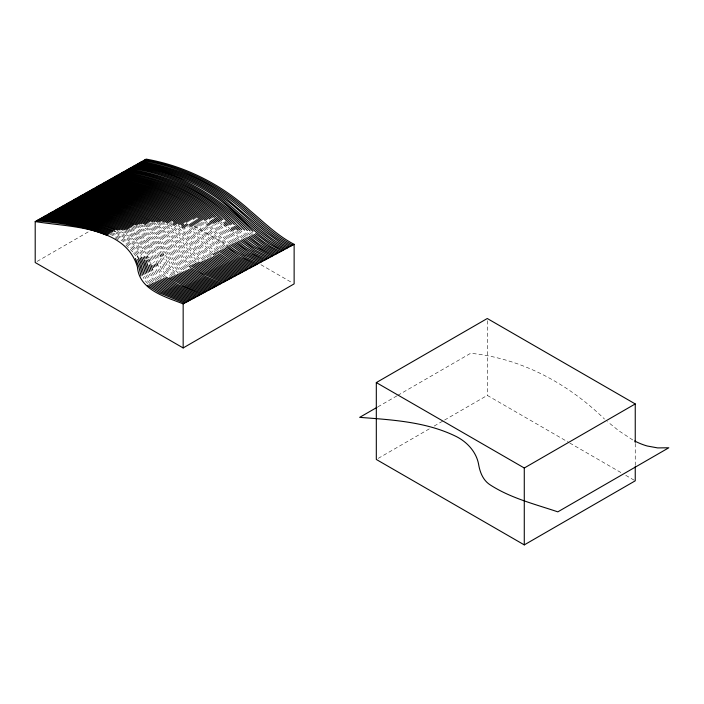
<?xml version="1.0" encoding="UTF-8"?>
<svg xmlns="http://www.w3.org/2000/svg" width="704" height="704" viewBox="0 0 704 704"><rect width="100%" height="100%" fill="white"/><g stroke="black" fill="none" stroke-linecap="round" stroke-linejoin="round"><path stroke-width="0.53" stroke-dasharray="3.52 2.64" d="M37.101 261.422L89.258 231.308M377.89 406.85L396.959 395.842M397.83 395.34L470.65 353.294C521.699 358.354 568.181 383.671 604.516 419.091M378.215 458.366L429.431 428.798M434.174 426.061L443.661 420.587M444.602 420.033L487.282 395.393L568.858 442.49M120.886 231.669C131.19 236.658 140.73 244.05 146.397 254.179M117.788 231.484C128.832 236.5 139.216 244.13 145.147 254.936M116.31 232.065C127.459 237.09 138.002 244.737 143.898 255.702M116.072 233.235C126.87 238.216 137.007 245.775 142.657 256.467M112.35 232.751C123.728 237.767 134.842 245.133 140.888 256.335M111.241 233.517C121.695 238.128 131.806 244.649 138.116 254.408M110.132 234.274C120.56 238.876 130.671 245.388 136.91 255.174M141.539 225.166C162.492 233.948 165.933 257.77 181.262 271.603M139.577 225.438C161.181 234.177 164.261 258.174 179.687 272.29M137.606 225.711C148.922 231.818 158.462 241.243 164.243 252.771M135.643 225.975C146.942 231.986 156.684 241.164 162.448 252.666M194.542 226.38L227.735 245.546M260.938 264.713L292.23 282.779M569.8 443.036L621.966 473.15M625.759 475.341L635.246 480.814M133.681 226.248C145.262 232.311 155.364 241.578 161.128 253.422M132.572 227.014C144.109 233.05 154.176 242.317 159.808 254.179M131.463 227.77L141.68 234.282L149.609 241.56L157.186 252.366L165.202 268.805L171.82 275.73M131.208 229.029L140.545 235.048L148.438 242.326L155.901 253.123L163.68 269.509L170.254 276.417M129.254 229.302L139.418 235.814L147.259 243.1L154.616 253.889L162.158 270.222L167.094 275.818M128.146 230.058C141.68 236.87 152.363 248.873 157.027 263.331M126.183 230.331C139.251 236.896 150.198 248.028 154.871 262.046M125.083 231.088C138.09 237.635 149.01 248.758 153.49 262.794M123.974 231.854C136.928 238.374 147.822 249.489 152.108 263.542M632.755 439.956L618.966 430.892L607.578 421.705M115.122 237.943L120.164 240.918M153.683 222.57C167.27 230.727 175.428 244.508 183.489 257.611A27.518 15.884 60 0 0 188.496 263.507M151.686 222.746C169.444 231.933 175.226 252.006 188.355 265.505M149.697 222.922C169.066 232.311 173.853 254.918 189.121 268.162M148.579 223.678C167.913 233.006 172.374 255.658 187.546 268.849M147.462 224.444C166.751 233.71 170.896 256.406 185.979 269.535M146.353 225.21C165.598 234.406 169.409 257.154 184.404 270.222M144.373 225.386C164.094 234.458 167.781 257.594 182.829 270.908M162.395 222.473C177.549 232.179 183.568 250.008 196.187 262.046M160.486 222.64C176 232.311 181.931 250.483 194.621 262.733M158.576 222.807C170.949 231.088 178.57 243.989 186.481 256.186A29.744 17.178 60 0 0 191.62 262.117L193.054 263.428M157.45 223.573C169.743 231.818 177.232 244.71 184.985 256.898A28.609 16.518 60 0 0 190.054 262.812L191.488 264.123M178.112 272.976L171.283 265.971L164.657 253.598M174.97 274.349L168.238 267.388L163.143 257.567M173.395 275.035L166.725 268.092L161.762 258.315M251.39 232.082L252.666 233.191M170.799 222.42L172.207 223.634M249.85 232.786L251.75 234.441M250.202 235.136L245.819 231.238M169.646 223.186C183.11 233.209 189.191 249.691 201.617 260.63M248.019 235.286L244.297 231.95M246.47 235.99L240.363 230.393M169.189 224.567C182.178 234.494 187.898 250.677 200.05 261.325M245.538 237.23L238.867 231.106M243.778 237.75L235.814 230.296M211.842 255.121L204.442 247.588L187.378 226.741M166.654 224.11C180.048 233.922 185.821 250.272 197.754 261.351M211.033 256.494L202.946 248.301L187.546 228.967M242.22 238.445L234.335 231.018M209.466 257.18L201.45 249.014L186.296 229.733M207.9 257.875L199.954 249.735L183.691 229.029M205.577 257.893L198.458 250.448L182.459 229.794M239.122 239.835L231.378 232.461M204.758 259.248C193.433 249.568 187.458 235.242 176.229 225.43M237.565 240.539L224.699 227.832M203.192 259.943C191.937 250.316 186.182 235.972 175.05 226.195M236.016 241.234L217.554 222.605M234.458 241.93L216.225 223.353M125.902 244.992L133.144 252.296M232.91 242.625L214.887 224.11M231.352 243.329L213.558 224.866M229.803 244.024L212.221 225.614M188.496 263.507L189.922 264.81M225.139 246.118L202.699 222.042M239.052 237.697L232.857 231.739M224.338 247.509L200.728 222.068M222.781 248.204L199.47 222.834M221.223 248.899L198.211 223.59M174.944 272.369L169.761 266.675L164.525 256.819M218.935 248.908L196.962 224.356M218.108 250.29L195.703 225.122M216.55 250.985L210.434 244.719L194.445 225.878M165.528 276.514L160.635 270.934L157.802 265.294M163.953 277.2L160.415 273.478L157.15 267.934M161.744 277.27L158.875 274.182L155.681 268.655M211.878 253.079L205.938 246.866L190.678 228.166M160.82 278.582L157.335 274.877L154.211 269.377M178.165 225.394L180.435 227.603M159.245 279.268L155.786 275.581L153.56 271.946M157.678 279.963L154.246 276.285L152.055 272.659M156.112 280.65L152.706 276.989L150.559 273.381M153.912 280.729L149.063 274.094M152.97 282.031L149.626 278.388L147.567 274.806M151.404 282.726L148.078 279.092L146.071 275.528M149.838 283.413L146.538 279.796L144.575 276.241M147.655 283.492L144.998 280.491L143.079 276.962M205.964 221.25L207.442 222.728M204.688 222.015L206.149 223.485M220.942 221.822L222.376 223.282M228.281 227.128L229.812 228.686M230.622 231.713L226.107 227.093M219.595 222.57L222.438 225.482M188.61 225.975L190.036 227.445M210.892 226.371L226.714 243.311A71.843 41.483 60 0 0 228.246 244.728M193.855 227.374L210.83 247.544A52.606 30.369 60 0 0 214.993 251.68M209.563 227.128L225.174 244.006A69.511 40.128 60 0 0 226.697 245.432M191.937 227.41L209.317 248.248A50.714 29.278 60 0 0 212.714 251.706M133.654 253.026L135.696 255.939M149.873 261.87L150.445 263.481M635.246 443.476L635.246 465.441M487.282 320.707L487.282 395.393"/><path stroke-width="1.06" d="M183.163 347.943L294.131 283.879L294.131 244.332C277.552 235.752 264.141 222.499 250.017 210.558C220.994 184.184 184.862 165.924 146.168 159.113L35.2 221.549L35.2 262.522L183.163 347.943L183.163 303.873L294.131 244.332M635.246 466.541L635.246 480.814L524.278 544.887L376.314 459.466L376.314 382.58L487.282 318.507L635.246 403.938L635.246 442.376M377.018 407.352L359.682 417.358C392.454 419.883 426.765 421.775 456.685 436.735C467.35 442.27 476.212 451.942 478.544 463.98C479.855 472.129 483.032 480.445 490.371 485.003C510.858 498.203 534.961 504.17 557.832 511.852L668.8 447.779L657.65 447.911L647.266 446.01A90.992 52.536 60 0 1 634.647 440.968M376.314 382.58L524.278 468.002L635.246 403.938M35.2 221.549C69.106 227.339 125.462 225.72 137.43 267.045C139.278 290.048 165.396 296.789 183.163 303.873M37.937 220.009C61.75 222.244 85.888 225.438 108.152 234.617M36.573 220.783C60.465 223.01 84.691 226.178 107.043 235.382M40.682 218.469C64.319 220.722 88.273 223.96 110.37 233.103M39.31 219.243C63.034 221.487 87.085 224.699 109.261 233.86M43.419 216.929C66.889 219.199 90.658 222.482 112.587 231.581M42.046 217.694C65.604 219.965 89.47 223.221 111.478 232.338M46.156 215.389C69.458 217.677 93.051 221.012 114.814 230.058M44.792 216.154C68.772 218.566 93.21 221.813 115.438 231.651M47.529 214.614C71.43 217.061 95.788 220.361 117.902 230.243M50.274 213.074C75.055 215.679 100.443 219.155 123.094 230.146M48.902 213.84C73.066 216.357 97.742 219.692 120.006 229.962M53.011 211.534C78.346 214.21 104.298 217.95 127.292 229.566M51.638 212.3C76.701 214.949 102.37 218.539 125.198 229.856M55.748 209.986C80.916 212.687 106.665 216.506 129.51 228.043M54.384 210.76C79.631 213.453 105.486 217.228 128.401 228.8M57.121 209.22C82.201 211.93 107.853 215.776 130.618 227.278M59.858 207.68C84.77 210.408 110.229 214.333 132.827 225.755M58.494 208.446C83.486 211.174 109.041 215.054 131.718 226.521M62.603 206.131C87.947 209.026 114.013 212.978 136.752 225.218M61.23 206.906C86.064 209.651 111.408 213.602 133.936 224.998M63.967 205.366C89.232 208.261 115.192 212.265 137.861 224.453M66.713 203.826C92.426 206.844 118.95 210.989 141.794 223.907M65.34 204.591C90.825 207.557 117.075 211.614 139.832 224.18M68.077 203.051C94.67 206.184 122.162 210.637 145.482 224.62M70.822 201.511C97.249 204.662 124.529 209.22 147.708 223.089M69.45 202.277C95.964 205.418 123.341 209.933 146.599 223.854M72.186 200.737C98.542 203.905 125.708 208.516 148.817 222.332M74.932 199.197C101.754 202.523 129.606 207.249 152.803 221.98M73.559 199.971C99.827 203.139 126.887 207.803 149.934 221.566M76.296 198.431C103.374 201.819 131.542 206.65 154.81 221.804M79.042 196.882C106.982 200.42 136.11 205.674 159.702 222.042M77.669 197.657C105.336 201.15 134.2 206.21 157.696 222.218M80.414 196.117C108.275 199.663 137.289 204.987 160.829 221.276M83.151 194.577C112.693 198.431 143.898 204.318 167.807 223.344M81.778 195.342C110.449 199.082 140.633 204.574 164.305 222.314M84.524 193.802C113.995 197.674 145.077 203.65 168.951 222.578M85.888 193.028C115.298 196.909 146.247 202.981 170.104 221.813M88.634 191.488C119.627 195.642 152.654 202.426 176.66 223.934M87.261 192.262C116.6 196.152 147.426 202.312 171.248 221.047M89.998 190.722C121.563 194.99 155.408 202.066 179.353 224.629M91.37 189.948C124.784 194.427 161.102 202.497 184.914 228.263M92.743 189.174C125.814 193.644 161.533 201.705 185.451 226.767M95.48 187.634C127.186 192.007 160.882 199.698 184.906 222.297M94.107 188.408C125.858 192.764 159.702 200.332 183.709 223.071M96.853 186.868C128.85 191.277 162.818 199.276 186.894 222.27M98.217 186.094C130.178 190.529 163.997 198.642 188.1 221.505M99.59 185.319C131.507 189.772 165.167 198.009 189.297 220.739M100.962 184.554C132.827 189.024 166.346 197.384 190.502 219.974M103.699 183.014C135.837 187.546 169.462 196.363 193.732 219.173M102.326 183.779C134.218 188.276 167.658 196.794 191.84 219.331M105.072 182.239C137.166 186.798 170.641 195.738 194.946 218.407M106.436 181.465C138.494 186.058 171.82 195.114 196.152 217.642M107.809 180.699C136.145 184.862 165.097 192.271 188.47 209.554A93.5 53.988 60 0 1 201.256 220.563M109.182 179.925C137.447 184.114 166.276 191.594 189.622 208.789A96.114 55.493 60 0 1 202.506 219.806M110.554 179.159C138.75 183.366 167.455 190.925 190.766 208.023A98.798 57.042 60 0 1 203.755 219.041L205.225 220.51M111.918 178.385C140.043 182.618 168.634 190.256 191.919 207.258A101.561 58.634 60 0 1 204.996 218.275L206.492 219.754M113.291 177.61C147.576 182.556 182.855 193.758 207.75 218.988M114.664 176.845C149.274 181.843 184.747 193.442 209.783 218.962M116.028 176.07C150.612 181.113 185.935 192.843 211.05 218.205M117.401 175.305C151.958 180.382 187.132 192.245 212.326 217.439M118.774 174.53C153.666 179.67 189.024 191.946 214.386 217.422M120.138 173.756C155.012 178.939 190.221 191.356 215.662 216.665M121.51 172.99C158.541 178.306 195.474 192.685 221.558 220.334M122.883 172.216C159.905 177.593 196.689 192.104 222.886 219.586M124.247 171.45C164.322 176.898 203.069 194.515 230.34 224.875M125.62 170.676C165.704 176.202 204.31 193.97 231.748 224.136M126.993 169.902C167.702 175.49 206.518 194.075 234.37 224.576M128.357 169.136C169.4 174.794 208.252 193.864 236.403 224.426M129.73 168.362C174.39 173.897 214.412 197.375 244.587 230.102M131.102 167.596C176.458 173.193 216.542 197.648 247.342 230.534M132.466 166.822C178.543 172.48 218.671 197.956 250.122 230.956M133.839 166.047C180.62 171.794 220.81 198.264 252.93 231.378M135.212 165.282C170.139 171.081 204.178 185.108 230.63 209.044C243.065 219.754 254.373 231.836 267.854 241.287A106.762 61.635 60 0 0 276.725 246.884L283.175 250.21M136.585 164.507C161.242 168.951 185.592 176.704 207.038 189.904A162.774 93.975 60 0 1 222.754 200.79L258.623 232.214L269.421 240.61A107.017 61.785 60 0 0 278.203 246.18L284.539 249.471M137.949 163.742C162.527 168.221 186.771 176.018 208.164 189.138A166.892 96.351 60 0 1 223.96 200.024L260.181 231.519L273.803 241.85A106.515 61.494 60 0 0 282.744 247.157L285.912 248.741M139.322 162.967C163.821 167.482 187.95 175.322 209.29 188.373A171.125 98.798 60 0 1 225.174 199.258C246.277 214.958 263.296 236.333 287.285 248.002M140.694 162.193C165.106 166.742 189.13 174.636 210.417 187.607A175.463 101.306 60 0 1 226.38 198.493L265.962 232.329L279.734 242.308A104.095 60.104 60 0 0 288.649 247.271M142.058 161.427C166.39 166.012 190.309 173.941 211.543 186.842A179.925 103.875 60 0 1 227.594 197.727C248.926 213.294 266.156 234.511 290.022 246.532M143.431 160.653C182.16 167.27 218.486 185.346 247.262 212.054C261.263 224.145 274.692 237.424 291.394 245.802M144.804 159.887C183.506 166.602 219.736 184.765 248.644 211.306C262.706 223.318 276.118 236.588 292.758 245.062M185.9 302.403L161.066 292.178L149.037 284.733M184.527 303.134L159.518 292.864L147.462 285.419M190.01 300.194L165.695 290.11L153.745 282.665M188.637 300.934L164.155 290.796L152.178 283.351M187.273 301.664L162.606 291.482L150.603 284.046M192.746 298.725L168.784 288.728L156.886 281.283M191.382 299.464L167.244 289.414L155.32 281.978M195.492 297.255L171.873 287.346L160.028 279.91M194.119 297.994L170.333 288.042L158.462 280.597M199.602 295.046L176.51 285.278L164.745 277.842M198.229 295.786L174.962 285.974L163.17 278.529M196.865 296.516L173.422 286.66L161.603 279.215M202.338 293.577L184.175 286.132L169.47 277.746M200.974 294.316L178.05 284.592L166.311 277.147M205.084 292.107L187.211 284.742L172.621 276.373M203.711 292.846L185.689 285.437L171.046 277.059M207.821 290.638L190.238 283.351L175.762 275M206.448 291.377L188.725 284.046L174.187 275.686M210.558 289.168L193.274 281.961L178.913 273.627M209.194 289.907L191.761 282.656L177.338 274.314M213.303 287.698L196.31 280.57L182.063 272.246M211.93 288.438L194.788 281.266L180.488 272.932M216.04 286.229L199.346 279.18L185.214 270.873M214.667 286.968L197.824 279.875L183.638 271.559M217.413 285.49L200.86 278.485L186.789 270.186M220.15 284.02L203.896 277.094L189.93 268.814M218.777 284.759L202.374 277.79L188.355 269.5M222.895 282.55L202.761 273.566L190.634 265.47M221.522 283.29L205.41 276.399L191.506 268.127M224.259 281.82L204.31 272.87L192.201 264.774M227.005 280.35L207.398 271.498L195.342 263.393M225.632 281.081L205.85 272.184L193.776 264.088M228.369 279.611L208.938 270.802L196.909 262.706M231.114 278.142L212.027 269.43L200.878 261.985M229.742 278.881L210.487 270.116L198.484 262.011M232.478 277.411L213.576 268.734L202.444 261.298M233.851 276.672L215.116 268.048L204.019 260.612M236.588 275.202L218.205 266.666L207.161 259.23M235.224 275.942L216.665 267.362L205.586 259.926M237.961 274.472L219.754 265.98L208.727 258.544M239.334 273.733L221.294 265.294L210.302 257.858M242.07 272.263L224.382 263.912L213.444 256.476M240.698 272.994L222.842 264.598L211.869 257.162M243.443 271.524L225.931 263.217L215.01 255.79M244.807 270.794L227.471 262.53L216.586 255.094M246.18 270.054L229.02 261.844L218.161 254.408M247.553 269.324L230.56 261.149L219.727 253.722M248.917 268.585L232.109 260.462L218.891 250.976M250.29 267.854L233.649 259.776L220.449 250.281M251.662 267.115L235.198 259.081L222.015 249.594M253.035 266.385L236.738 258.394L223.573 248.899M254.399 265.646L238.286 257.708L225.139 248.204M255.772 264.915L239.826 257.013L225.896 246.814M257.145 264.176L244.851 258.306L232.434 250.272A69.511 40.128 60 0 1 227.454 246.118M258.509 263.446L246.365 257.611L234.01 249.586A71.843 41.483 60 0 1 229.011 245.423M259.882 262.706L244.464 254.945L230.569 244.728M261.254 261.967L246.004 254.258L232.126 244.033M262.618 261.237L247.553 253.572L233.693 243.338M263.991 260.498L249.093 252.877L235.25 242.642M265.364 259.767L253.95 254.135L244.631 248.195A83.662 48.303 60 0 1 236.808 241.947M266.728 259.028L255.464 253.44L246.198 247.509A86.099 49.711 60 0 1 238.366 241.252M268.101 258.298L253.73 250.809L239.923 240.557M269.474 257.558L255.27 250.122L241.481 239.862M270.838 256.828L253.792 247.465A93.007 53.698 60 0 1 245.564 241.305L243.038 239.166M272.21 256.089L255.35 246.778A95.181 54.956 60 0 1 247.13 240.61L244.596 238.471M273.583 255.358L259.908 248.054L246.154 237.776M274.947 254.619L261.448 247.368L247.711 237.081M276.32 253.889L262.997 246.673A101.068 58.353 60 0 1 254.478 240.654L249.269 236.386M277.693 253.15L264.537 245.986L250.826 235.69M279.066 252.419L266.086 245.3L252.384 234.995M280.43 251.68L270.635 246.488A105.336 60.817 60 0 1 261.923 240.654L253.942 234.3M281.802 250.941L269.174 243.918L255.508 233.605M189.068 266.156L190.696 267.467M173.369 222.869L175.481 224.699M172.902 224.25L174.302 225.465M217.325 251.671L218.882 253.035M212.643 253.757L214.174 255.112M241.859 229.671L237.01 225.025M197.701 219.12L200.015 221.329M239.765 229.812L235.576 225.755M196.469 219.886L198.766 222.094M238.084 230.34L234.133 226.486M195.246 220.651L197.516 222.86M216.454 217.404L220.22 221.091M194.022 221.417L196.275 223.626M215.169 218.161L218.891 221.848M232.69 227.216L235.03 229.539M225.104 221.778L228.342 225.016M192.799 222.182L195.026 224.391M231.255 227.946L233.561 230.261M223.74 222.526L226.943 225.764M213.884 218.926L216.823 221.866M191.576 222.948L193.776 225.148M230.569 229.451L232.091 230.982M212.59 219.683L215.494 222.622M190.353 223.705L192.526 225.914M211.306 220.44L214.174 223.379M189.13 224.47L191.286 226.679M223.819 224.734L225.35 226.31M210.012 221.206L212.142 223.397M186.481 223.766L187.906 225.236M209.422 222.693L210.822 224.154M185.275 224.532L186.674 226.002M208.129 223.45L209.51 224.91M206.835 224.215L208.199 225.667M181.641 226.838L183.005 228.298M137.412 256.071L140.439 262.249L143.924 274.446M135.45 258.5L138.926 267.106L140.985 275.898M147.286 255.93L148.174 257.69M146.018 256.696L146.881 258.447M162.914 253.528L163.715 255.174M144.32 256.582L145.174 258.333M161.577 254.285L162.36 255.922M143.07 257.338L143.889 259.09M160.248 255.033L161.005 256.678M141.407 257.233L144.258 264.088L146.863 273.002M140.158 257.998L142.921 264.845L145.394 273.724M137.667 259.521L140.254 266.35L142.454 275.176M148.878 259.38L149.582 261.07M147.567 260.137L148.254 261.826M157.027 263.331L157.802 265.294M145.922 260.049L149.802 271.55M144.302 259.97L148.333 272.272M155.619 264.07L156.358 266.024M152.742 270.107L150.735 264.282M154.211 264.81L154.924 266.763M151.272 270.829L149.354 265.03M152.803 265.549L153.481 267.494M524.278 468.002L524.278 544.887M217.316 253.73A52.606 30.369 60 0 1 215.758 252.384M215.741 254.417A50.714 29.278 60 0 1 214.201 253.079"/></g></svg>
